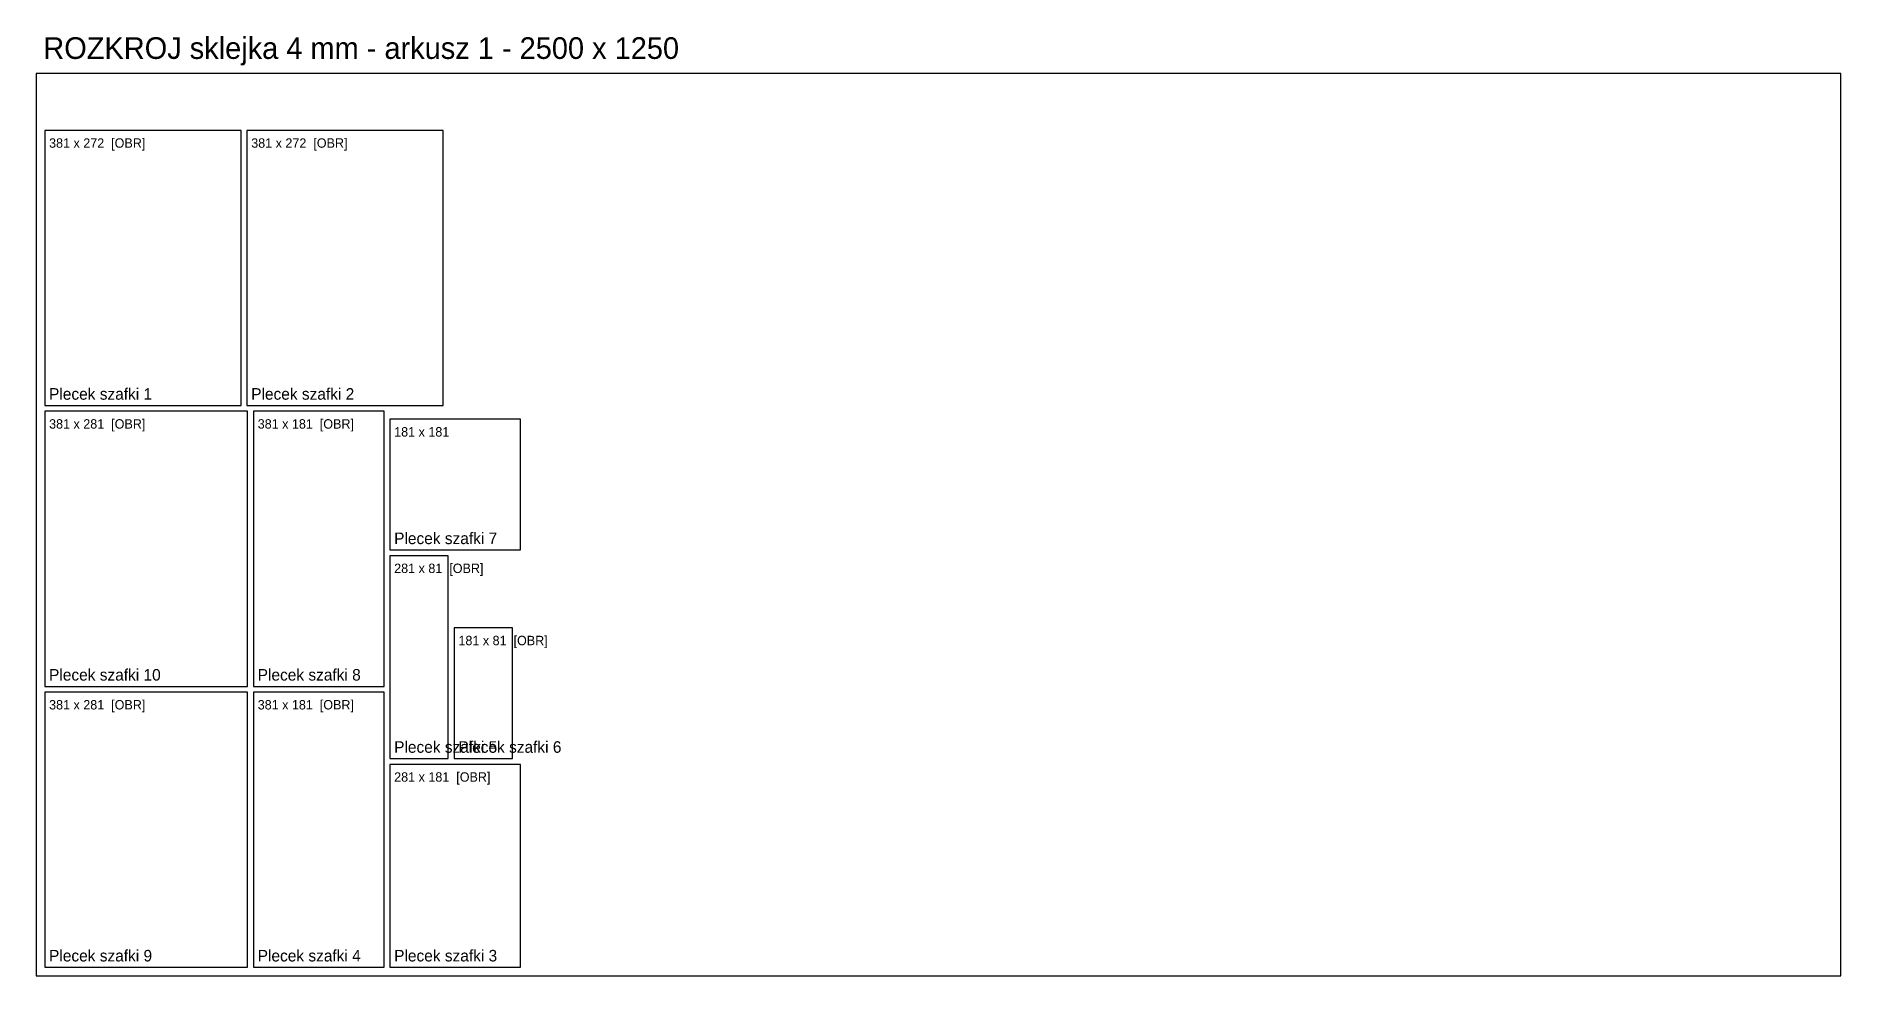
# Model space of a CAD drawing. Header units: metres. Extents: x 0 to 2500, y 0 to 1302.
import ezdxf

# ---------------------------------------------------------------- set-up
doc = ezdxf.new("R2010")
doc.units = ezdxf.units.M

msp = doc.modelspace()

# ---------------------------------------------------------------- linework, layer by layer
at = {"layer": 'ARKUSZ'}
for p, q in [((2500, 1250), (0, 1250)), ((0, 1250), (0, 0)), ((2500, 0), (2500, 1250)), ((0, 0), (2500, 0))]:
    msp.add_line(p, q, dxfattribs=at)
at = {"layer": 'OBRYS'}
for p, q in [((284, 1171), (12, 1171)), ((12, 1171), (12, 790)), ((284, 790), (284, 1171)), ((564, 1171), (292, 1171)), ((292, 1171), (292, 790)), ((564, 790), (564, 1171)), ((12, 790), (284, 790)), ((293, 782), (12, 782)), ((12, 782), (12, 401)), ((292, 790), (564, 790)), ((293, 401), (293, 782)), ((482, 782), (301, 782)), ((301, 782), (301, 401)), ((482, 401), (482, 782)), ((671, 771), (490, 771)), ((490, 771), (490, 590)), ((671, 590), (671, 771)), ((490, 590), (671, 590)), ((571, 582), (490, 582)), ((490, 582), (490, 301)), ((571, 301), (571, 582)), ((660, 482), (579, 482)), ((579, 482), (579, 301)), ((660, 301), (660, 482)), ((12, 401), (293, 401)), ((301, 401), (482, 401)), ((293, 393), (12, 393)), ((12, 393), (12, 12)), ((293, 12), (293, 393)), ((482, 393), (301, 393)), ((301, 393), (301, 12)), ((482, 12), (482, 393)), ((490, 301), (571, 301)), ((579, 301), (660, 301)), ((671, 293), (490, 293)), ((490, 293), (490, 12)), ((671, 12), (671, 293)), ((12, 12), (293, 12)), ((301, 12), (482, 12)), ((490, 12), (671, 12))]:
    msp.add_line(p, q, dxfattribs=at)

# ---------------------------------------------------------------- texts
at = {"layer": 'OPIS'}
for s, height, p in [('ROZKROJ sklejka 4 mm - arkusz 1 - 2500 x 1250', 30, (10, 1270)), ('381 x 272  [OBR]', 13, (18, 1147)), ('381 x 272  [OBR]', 13, (298, 1147)), ('Plecek szafki 1', 16, (18, 798)), ('Plecek szafki 2', 16, (298, 798)), ('381 x 281  [OBR]', 13, (18, 758)), ('381 x 181  [OBR]', 13, (307, 758)), ('181 x 181', 13, (496, 747)), ('Plecek szafki 7', 16, (496, 598)), ('281 x 81  [OBR]', 13, (496, 558)), ('181 x 81  [OBR]', 13, (585, 458)), ('Plecek szafki 10', 16, (18, 409)), ('Plecek szafki 8', 16, (307, 409)), ('381 x 281  [OBR]', 13, (18, 369)), ('381 x 181  [OBR]', 13, (307, 369)), ('Plecek szafki 5', 16, (496, 309)), ('Plecek szafki 6', 16, (585, 309)), ('281 x 181  [OBR]', 13, (496, 269)), ('Plecek szafki 9', 16, (18, 20)), ('Plecek szafki 4', 16, (307, 20)), ('Plecek szafki 3', 16, (496, 20))]:
    msp.add_text(s, height=height, dxfattribs=at).set_placement(p)

doc.saveas('drawing.dxf')
